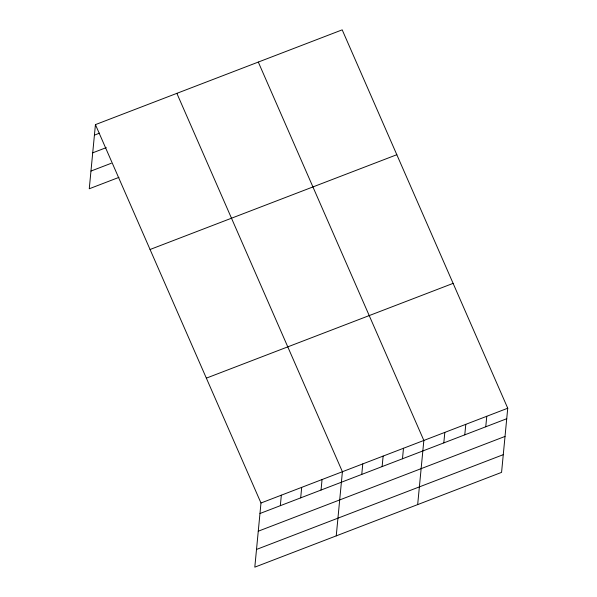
<?xml version="1.0" encoding="UTF-8"?>
<svg xmlns="http://www.w3.org/2000/svg" width="597" height="597" viewBox="0 0 597 597"><rect width="100%" height="100%" fill="white"/><g stroke="black" fill="none" stroke-linecap="round" stroke-linejoin="round"><path stroke-width="0.9" d="M95.43 124.624L260.979 503.002L254.807 567.15L501.57 472.376L507.741 408.229L342.193 29.85L95.43 124.624L89.259 188.771L118.945 177.369M280.329 505.681L281.336 495.189M300.687 497.861L301.694 487.368M321.044 490.047L322.052 479.548M336.238 535.875L342.409 471.727L176.861 93.348M361.76 474.406L362.767 463.906M382.117 466.585L383.132 456.093M402.475 458.772L403.49 448.272M417.669 504.599L423.848 440.452L258.3 62.073M443.81 442.892L444.817 432.4M464.779 434.84L465.794 424.34M485.757 426.78L486.771 416.288M94.423 135.123L99.512 133.168M92.714 152.825L106.288 147.616M90.96 171.07L111.318 163.25M150.063 249.494L396.826 154.713M206.353 378.14L453.116 283.366M260.979 503.002L507.741 408.229M259.971 513.502L506.734 418.728M258.262 531.203L505.025 436.429M256.509 549.449L503.271 454.668"/></g></svg>
